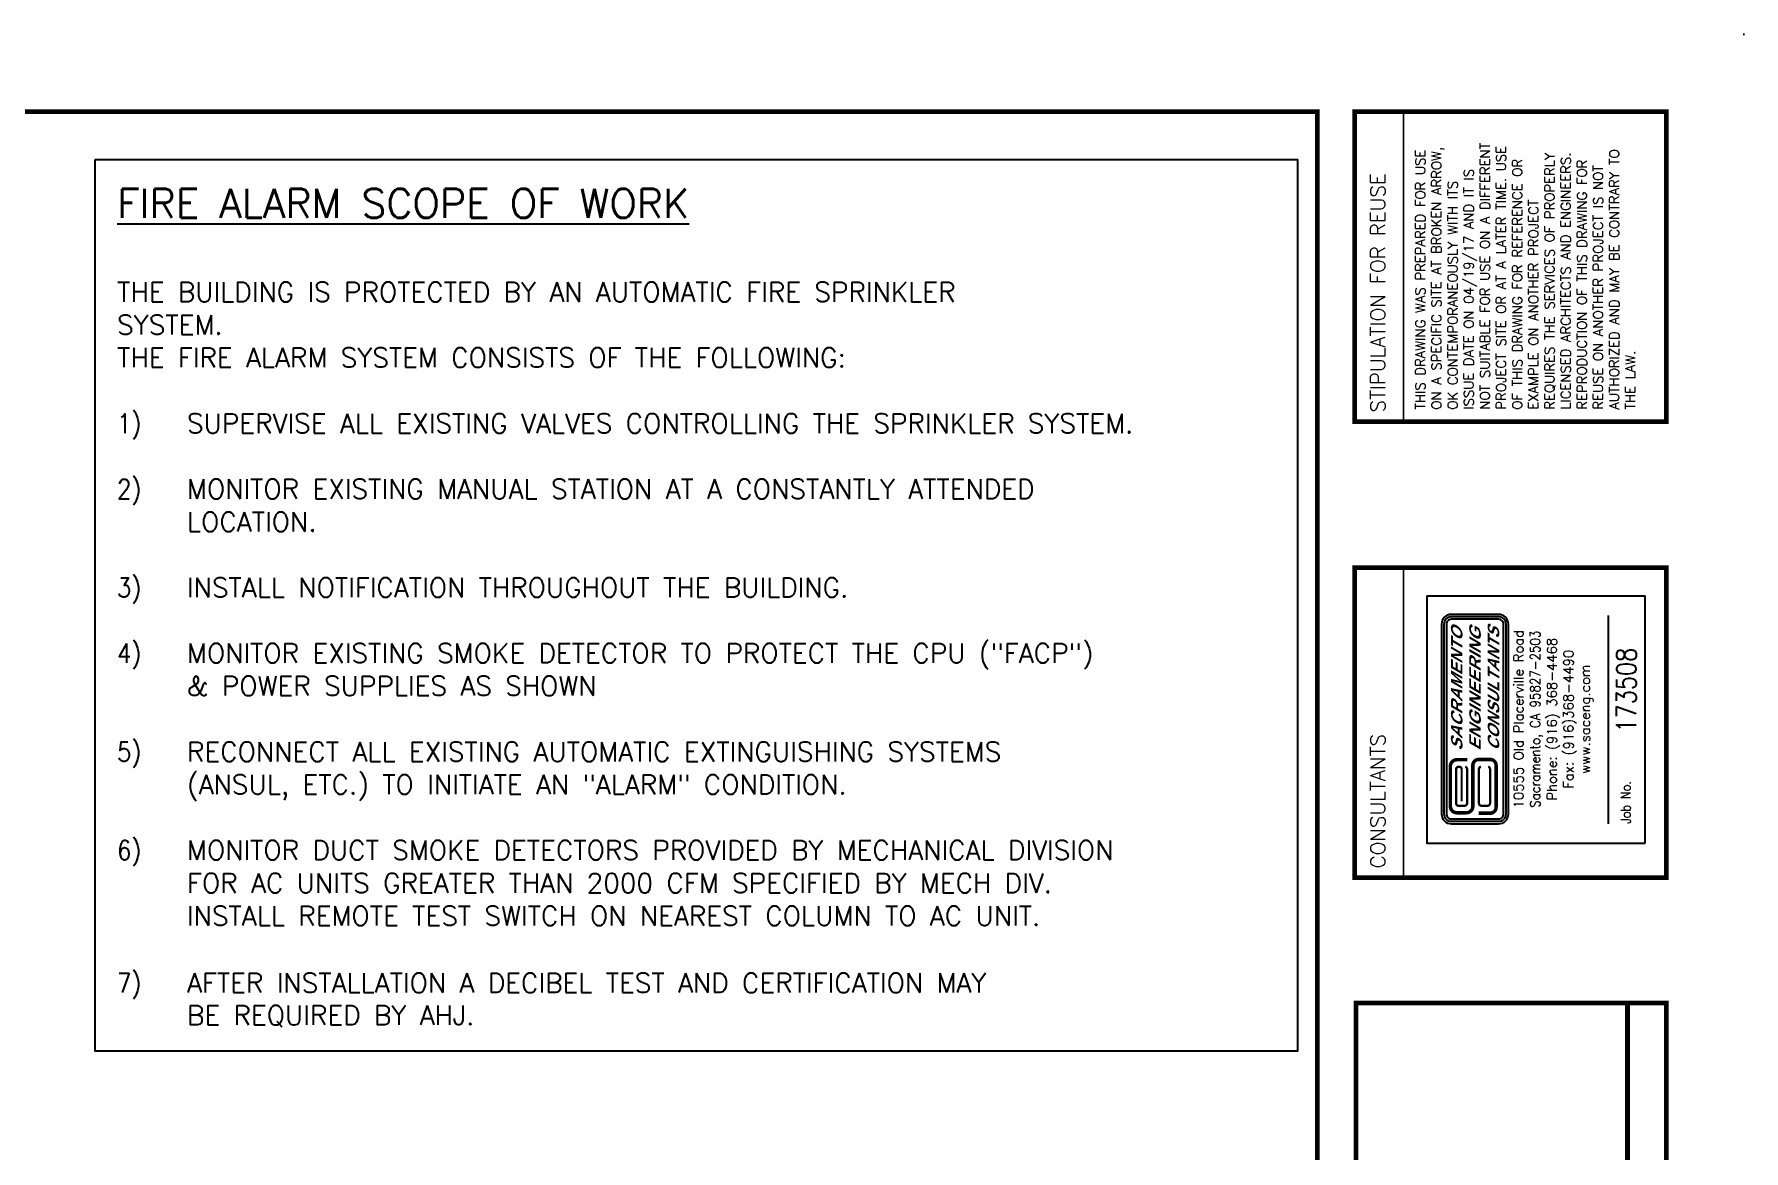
# Model space of a CAD drawing. Header units: inches. Extents: x 0 to 5040, y 0 to 3600.
# Drawn here: x 3717 to 5040, y 2736 to 3600 of the extents above; entities that cross this region are included whole.
import ezdxf
from ezdxf.enums import TextEntityAlignment as Align

# ---------------------------------------------------------------- set-up
doc = ezdxf.new("R2010")
doc.units = ezdxf.units.IN
doc.header["$LTSCALE"] = 240
doc.header["$MEASUREMENT"] = 0
doc.linetypes.add('XBORDER$0$tb 30x42$0$TB$0$DOT2', pattern=[0.125, 0, -0.125])
doc.layers.get('0').update_dxf_attribs({"linetype": 'CONTINUOUS'})
for name, color, linetype in [('E-ALARM', 2, 'CONTINUOUS'), ('LEADER', 4, 'CONTINUOUS'), ('XBORDER$0$tb 30x42$0$g-anno-symb', 3, 'CONTINUOUS'), ('XBORDER$0$tb 30x42$0$g-anno-text', 2, 'CONTINUOUS')]:
    doc.layers.add(name, color=color, linetype=linetype)
doc.styles.add('SIMPLEX', font='simplex.shx', dxfattribs={"height": 0.09375})
doc.styles.add('XBORDER$0$HELVBOLD', font='helvbold.shx', dxfattribs={"width": 0.9})
doc.styles.add('XBORDER$0$ROMANS', font='romans.shx', dxfattribs={"width": 0.85})
doc.styles.add('XBORDER$0$tb 30x42$0$SIMPLEX', font='simplex.shx')

# ---------------------------------------------------------------- blocks, each defined once
blk = doc.blocks.new('XBORDER$0$logo-with job attribute')
at = {"color": 5}
blk.add_line((0.255, -1.219), (1.598, -1.219), dxfattribs=at)
blk.add_lwpolyline([(0.13, -1.455), (1.723, -1.455), (1.723, -0.048), (0.13, -0.048)], close=True, dxfattribs=at)
for points in [[(1.606, -0.51), (1.606, -0.205, 0.414214), (1.543, -0.142), (0.318, -0.142, 0.414214), (0.255, -0.205), (0.255, -0.51, 0.414214), (0.318, -0.573), (1.543, -0.573, 0.414214)], [(0.318, -0.558), (1.543, -0.558, 0.414214), (1.59, -0.51), (1.59, -0.205, 0.414214), (1.543, -0.158), (0.318, -0.158, 0.414214), (0.271, -0.205), (0.271, -0.51, 0.414214)], [(0.318, -0.542), (1.543, -0.542, 0.414214), (1.574, -0.51), (1.574, -0.205, 0.414214), (1.543, -0.174), (0.318, -0.174, 0.414214), (0.286, -0.205), (0.286, -0.51, 0.414214)]]:
    blk.add_lwpolyline(points, format="xyb", close=True, dxfattribs=at)
for points, const_width in [([(0.668, -0.308), (0.668, -0.265), (0.668, -0.241, 0.414214), (0.626, -0.199), (0.368, -0.199, 0.414214), (0.326, -0.241), (0.326, -0.302, 0.414214), (0.368, -0.344), (0.632, -0.344, -0.414214), (0.67, -0.382), (0.67, -0.456, -0.414214), (0.632, -0.494), (0.362, -0.494, -0.414214), (0.323, -0.456), (0.323, -0.425), (0.323, -0.382)], 0.0224), ([(0.399, -0.272), (0.606, -0.272, 0.418255), (0.623, -0.255), (0.623, -0.253, 0.414214), (0.606, -0.236), (0.388, -0.236, 0.414214), (0.371, -0.253), (0.371, -0.29, 0.414214), (0.388, -0.307), (0.607, -0.307, 0.329203), (0.623, -0.295, 0.329203)], 0.0149), ([(0.607, -0.383), (0.388, -0.383, 0.414214), (0.371, -0.401)], 0.0149), ([(0.371, -0.401), (0.371, -0.419), (0.371, -0.438, 0.414214), (0.388, -0.455), (0.607, -0.455)], 0.0149), ([(0.623, -0.396, 0.329951), (0.607, -0.383, 0.329951)], 0.0149), ([(0.607, -0.455, 0.329951), (0.623, -0.443, 0.329951)], 0.0149)]:
    blk.add_lwpolyline(points, format="xyb", dxfattribs=dict(at, const_width=const_width))
at = {"color": 5, "style": 'XBORDER$0$HELVBOLD', "oblique": 30}
for s, height, width, p, p2 in [('SACRAMENTO', 0.0739, 1.100245, (0.725, -0.277), (1.518, -0.277)), ('ENGINEERING', 0.07385, 1.150766, (0.725, -0.395), (1.518, -0.395))]:
    blk.add_text(s, height=height, dxfattribs=dict(at, width=width)).set_placement(p, p2, align=Align.FIT)
at = {"color": 5, "style": 'XBORDER$0$HELVBOLD', "oblique": 30, "width": 1.034634}
blk.add_text('CONSULTANTS', height=0.07385, rotation=360, dxfattribs=at).set_placement((0.725, -0.514), (1.518, -0.514), align=Align.FIT)
at = {"color": 5, "style": 'XBORDER$0$ROMANS'}
for s, p in [('10555 Old Placerville Road', (0.93, -0.67)), ('Phone: (916) 368-4468', (0.93, -0.885)), ('Fax: (916)368-4490', (0.93, -0.992)), ('www.saceng.com', (0.93, -1.099))]:
    blk.add_text(s, height=0.0625, dxfattribs=at).set_placement(p, align=Align.CENTER)
at = {"color": 5, "style": 'XBORDER$0$ROMANS', "width": 0.9}
blk.add_text('Sacramento, CA 95827-2503', height=0.0625, dxfattribs=at).set_placement((0.93, -0.777), align=Align.CENTER)
at = {"color": 5, "style": 'XBORDER$0$ROMANS', "width": 0.85}
blk.add_text('Job No.', height=0.0625, dxfattribs=at).set_placement((0.255, -1.361))
blk.add_attdef('XXXXX', (0.844, -1.396), '', height=0.125, dxfattribs=at)
blk = doc.blocks.new('XBORDER')
at = {"layer": 'XBORDER$0$tb 30x42$0$g-anno-symb', "linetype": 'XBORDER$0$tb 30x42$0$TB$0$DOT2'}
blk.add_lwpolyline([(0, 0), (42, 0), (42, 30), (0, 30)], close=True, dxfattribs=at)
at = {"layer": 'XBORDER$0$tb 30x42$0$g-anno-symb', "color": 7, "const_width": 0.0312}
for points in [[(39.25, 0.5), (39.25, 29.5), (1.25, 29.5), (1.25, 0.5)], [(39.491, 29.5), (41.5, 29.5), (41.5, 27.5), (39.491, 27.5)], [(39.491, 26.558), (41.5, 26.558), (41.5, 24.558), (39.491, 24.558)], [(41.5, 17.25), (39.5, 17.25), (39.5, 23.75), (41.5, 23.75)]]:
    blk.add_lwpolyline(points, close=True, dxfattribs=at)
at = {"layer": 'XBORDER$0$tb 30x42$0$g-anno-symb', "color": 7}
for points, const_width in [([(39.806, 27.5), (39.806, 29.5)], 0.01), ([(39.806, 24.558), (39.806, 26.558)], 0.01), ([(41.25, 17.25), (41.25, 23.75)], 0.0312)]:
    blk.add_lwpolyline(points, dxfattribs=dict(at, const_width=const_width))
at = {"rotation": 90}
blk.add_blockref('XBORDER$0$logo-with job attribute', (39.909, 24.651), dxfattribs=at).add_auto_attribs({'XXXXX': '173508'})
at = {"layer": 'XBORDER$0$tb 30x42$0$g-anno-text', "style": 'XBORDER$0$tb 30x42$0$SIMPLEX'}
for s, p in [('STIPULATION FOR REUSE', (39.594, 27.56)), ('CONSULTANTS', (39.594, 24.618))]:
    blk.add_text(s, height=0.09375, rotation=90, dxfattribs=at).set_placement(p, align=Align.TOP_LEFT)
at = {"layer": 'XBORDER$0$tb 30x42$0$g-anno-text', "insert": (39.883, 27.578), "char_height": 0.0625, "width": 1.89453, "attachment_point": 1, "rotation": 90, "style": 'XBORDER$0$tb 30x42$0$SIMPLEX'}
blk.add_mtext('\\A1;THIS DRAWING WAS PREPARED FOR USE ON A SPECIFIC SITE AT BROKEN ARROW, OK CONTEMPORANEOUSLY WITH ITS ISSUE DATE ON 04/19/17 AND IT IS NOT SUITABLE FOR USE ON A DIFFERENT PROJECT SITE OR AT A LATER TIME. USE OF THIS DRAWING FOR REFERENCE OR EXAMPLE ON ANOTHER PROJECT REQUIRES THE SERVICES OF PROPERLY LICENSED ARCHITECTS AND ENGINEERS. REPRODUCTION OF THIS DRAWING FOR REUSE ON ANOTHER PROJECT IS NOT AUTHORIZED AND MAY BE CONTRARY TO THE LAW.', dxfattribs=at)

msp = doc.modelspace()

# ---------------------------------------------------------------- linework, layer by layer
at = {"layer": 'E-ALARM'}
msp.add_lwpolyline([(3764.5, 3503.1), (4694.7, 3503.1), (4694.7, 2812.8), (3764.5, 2812.8)], close=True, dxfattribs=at)

# ---------------------------------------------------------------- block references
at = {"layer": 'LEADER', "xscale": 120, "yscale": 120, "zscale": 120}
msp.add_blockref('XBORDER', (0, 0), dxfattribs=at)

# ---------------------------------------------------------------- texts
at = {"layer": 'E-ALARM', "style": 'SIMPLEX'}
for s, height, p in [('%%UFIRE ALARM SCOPE OF WORK', 22.5, (3781.5, 3457.7)), ('THE BUILDING IS PROTECTED BY AN AUTOMATIC FIRE SPRINKLER', 15, (3781.5, 3392.9)), ('SYSTEM.', 15, (3781.5, 3367.5)), ('THE FIRE ALARM SYSTEM CONSISTS OF THE FOLLOWING:', 15, (3781.5, 3342.1)), ('SUPERVISE ALL EXISTING VALVES CONTROLLING THE SPRINKLER SYSTEM.', 15, (3835.5, 3291.2)), ('MONITOR EXISTING MANUAL STATION AT A CONSTANTLY ATTENDED', 15, (3835.5, 3240.4)), ('LOCATION.', 15, (3835.5, 3215)), ('INSTALL NOTIFICATION THROUGHOUT THE BUILDING.', 15, (3835.5, 3164.1)), ('MONITOR EXISTING SMOKE DETECTOR TO PROTECT THE CPU ("FACP")', 15, (3835.5, 3113.3)), ('& POWER SUPPLIES AS SHOWN', 15, (3835.5, 3087.9)), ('RECONNECT ALL EXISTING AUTOMATIC EXTINGUISHING SYSTEMS', 15, (3835.5, 3037)), ('(ANSUL, ETC.) TO INITIATE AN "ALARM" CONDITION.', 15, (3835.5, 3011.6)), ('MONITOR DUCT SMOKE DETECTORS PROVIDED BY MECHANICAL DIVISION', 15, (3835.5, 2960.8)), ('FOR AC UNITS GREATER THAN 2000 CFM SPECIFIED BY MECH DIV.', 15, (3835.5, 2935.3)), ('INSTALL REMOTE TEST SWITCH ON NEAREST COLUMN TO AC UNIT.', 15, (3835.5, 2909.9)), ('AFTER INSTALLATION A DECIBEL TEST AND CERTIFICATION MAY ', 15, (3835.5, 2858)), ('BE REQUIRED BY AHJ.', 15, (3835.5, 2833))]:
    msp.add_text(s, height=height, dxfattribs=at).set_placement(p)
at = {"layer": 'E-ALARM', "style": 'SIMPLEX', "width": 0.85}
for s, p in [('1)', (3781.5, 3291.2)), ('2)', (3781.5, 3240.4)), ('3)', (3781.5, 3164.1)), ('4)', (3781.5, 3113.3)), ('5)', (3781.5, 3037)), ('6)', (3781.5, 2960.8)), ('7)', (3781.5, 2858))]:
    msp.add_text(s, height=15, dxfattribs=at).set_placement(p)

doc.saveas('drawing.dxf')
